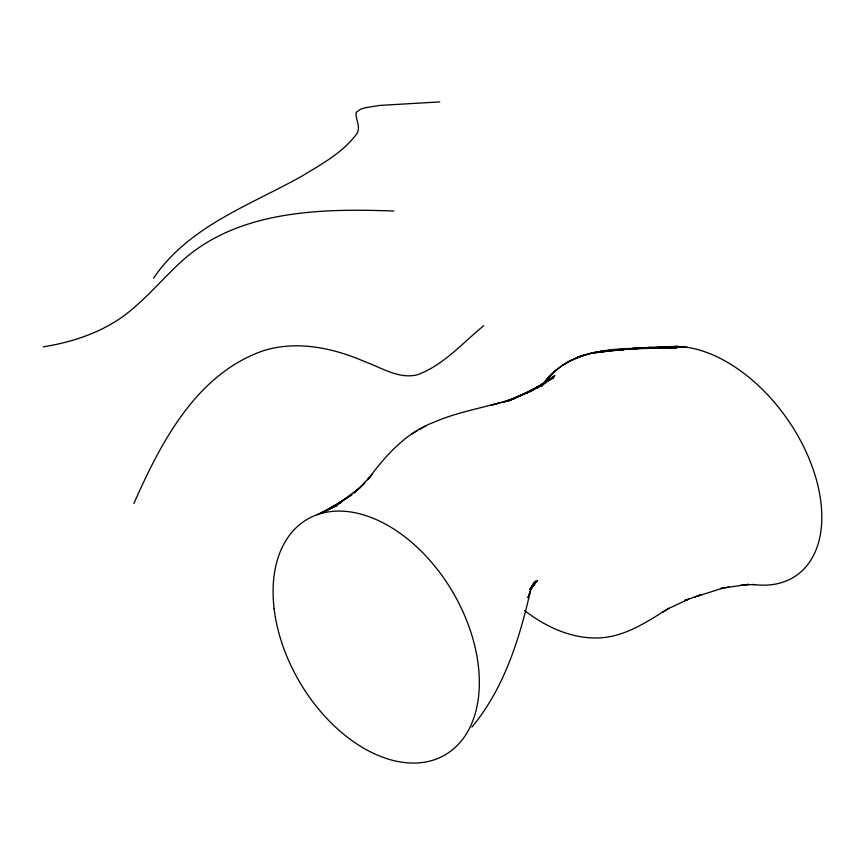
<?xml version="1.0" encoding="UTF-8"?>
<svg xmlns="http://www.w3.org/2000/svg" width="865" height="865" viewBox="0 0 865 865"><rect width="100%" height="100%" fill="white"/><g stroke="black" fill="none" stroke-linecap="round" stroke-linejoin="round"><path stroke-width="1.3" d="M133.88 503.506C160.631 442.956 195.858 374.75 262.3 351.082C296.652 339.891 333.533 347.946 365.744 362.046C382.146 368.014 398.981 379.227 417.157 374.837C443.518 365.3 462.505 342.951 483.773 325.673M541.858 385.898C564.888 350.541 610.96 347.817 648.955 348.39L623.751 348.919L592.676 353.212L595.261 352.801M471.89 727.108C504.165 688.28 519.238 639.527 530.407 591.173L527.942 597.65L533.9 582.48L531.294 588.805L535.673 581.021L529.564 589.66M153.548 278.206C188.711 226.241 249.682 205.459 301.982 176.092C320.958 164.48 341.47 153.462 355.353 135.61C362.338 128.517 355.158 120.04 356.153 112.385L360.543 109.195L364.943 107.822L379.562 105.433L439.723 101.908M542.204 385.736L549.394 376.762L541.512 385.833M530.288 588.838L537.608 580.383L531.251 586.87M556.206 369.95L544.042 383C554.292 369.442 568.835 359.862 584.956 354.747L569.711 360.889L562.499 365.43M541.695 385.833L548.929 378.351L540.571 386.158M540.549 386.266L548.551 379.443L537.068 388.093M508.025 401.198L532.883 390.256L502.922 402.409L515.735 398.03C488.801 407.037 460.256 410.756 434.1 422.196C405.534 432.77 385.174 456.071 367.593 479.87L372.047 474.431L359.548 488.055L364.835 482.897L354.023 493.039L359.602 487.892L336.323 505.322L352.033 494.629L321.877 513.118L340.518 502.651L317.336 514.697L337.577 505.279L325.478 510.858M537.522 387.812L554.93 375.594L533.359 389.758L553.881 377.486L525.747 393.456M662.59 612.334L668.688 608.29C647.69 621.459 625.871 636.294 600.364 637.862C572.695 639.408 546.031 627.179 524.558 610.528M531.553 587.13L534.884 584.945L531.543 586.848M411.816 433.884L417.384 430.716M419.806 429.3L425.288 426.186M526.882 392.851L546.042 382.579L518.762 396.527L539.014 386.677L509.215 400.657M667.672 608.928L688.799 599.099L684.604 600.548L701.45 594.482L694.411 597.401M697.255 596.245L723.118 588.016L748.625 584.383L740.083 585.367M498.175 403.295L490.833 405.263L501.559 402.398M43.25 346.833C73.017 342.075 102.448 332.29 126.593 313.779C145.147 299.29 160.501 281.374 177.487 265.187C234.285 209.979 319.726 208.281 393.964 211.028M723.118 588.016L720.718 588.503L728.763 587.043M597.845 352.401L615.923 349.568L607.933 350.628L640.349 347.914L676.744 348.076L649.107 347.427L628.174 348.984M635.807 348.995L649.107 347.427L667.51 346.984L644.609 348.195M643.009 348.13L657.93 347.611L631.926 348.573L640.349 347.914L628.671 349.082M619.448 349.957L625.687 349.265M620.886 349.86L626.076 349.341M655.162 347.903L652.48 348.13L655.14 348M661.876 347.341L668.58 346.768M644.403 348.119L677.868 346.454L665.834 347.265M667.51 346.984L658.481 347.06L687.426 347.352M745.803 584.718L754.842 584.643M665.996 347.092A133.913 82.337 54.9 0 1 812.008 466.138A133.913 82.337 54.9 0 1 752.82 584.416M585.183 354.888L577.658 357.245L592.687 352.736L624.087 349.601L600.342 351.417L608.246 350.747L592.687 352.736L585.183 354.888M274.108 608.582A136.475 88.803 59.6 0 0 439.734 757.643A136.475 88.803 59.6 0 0 414.703 545.015A136.475 88.803 59.6 0 0 274.108 608.582"/></g></svg>
